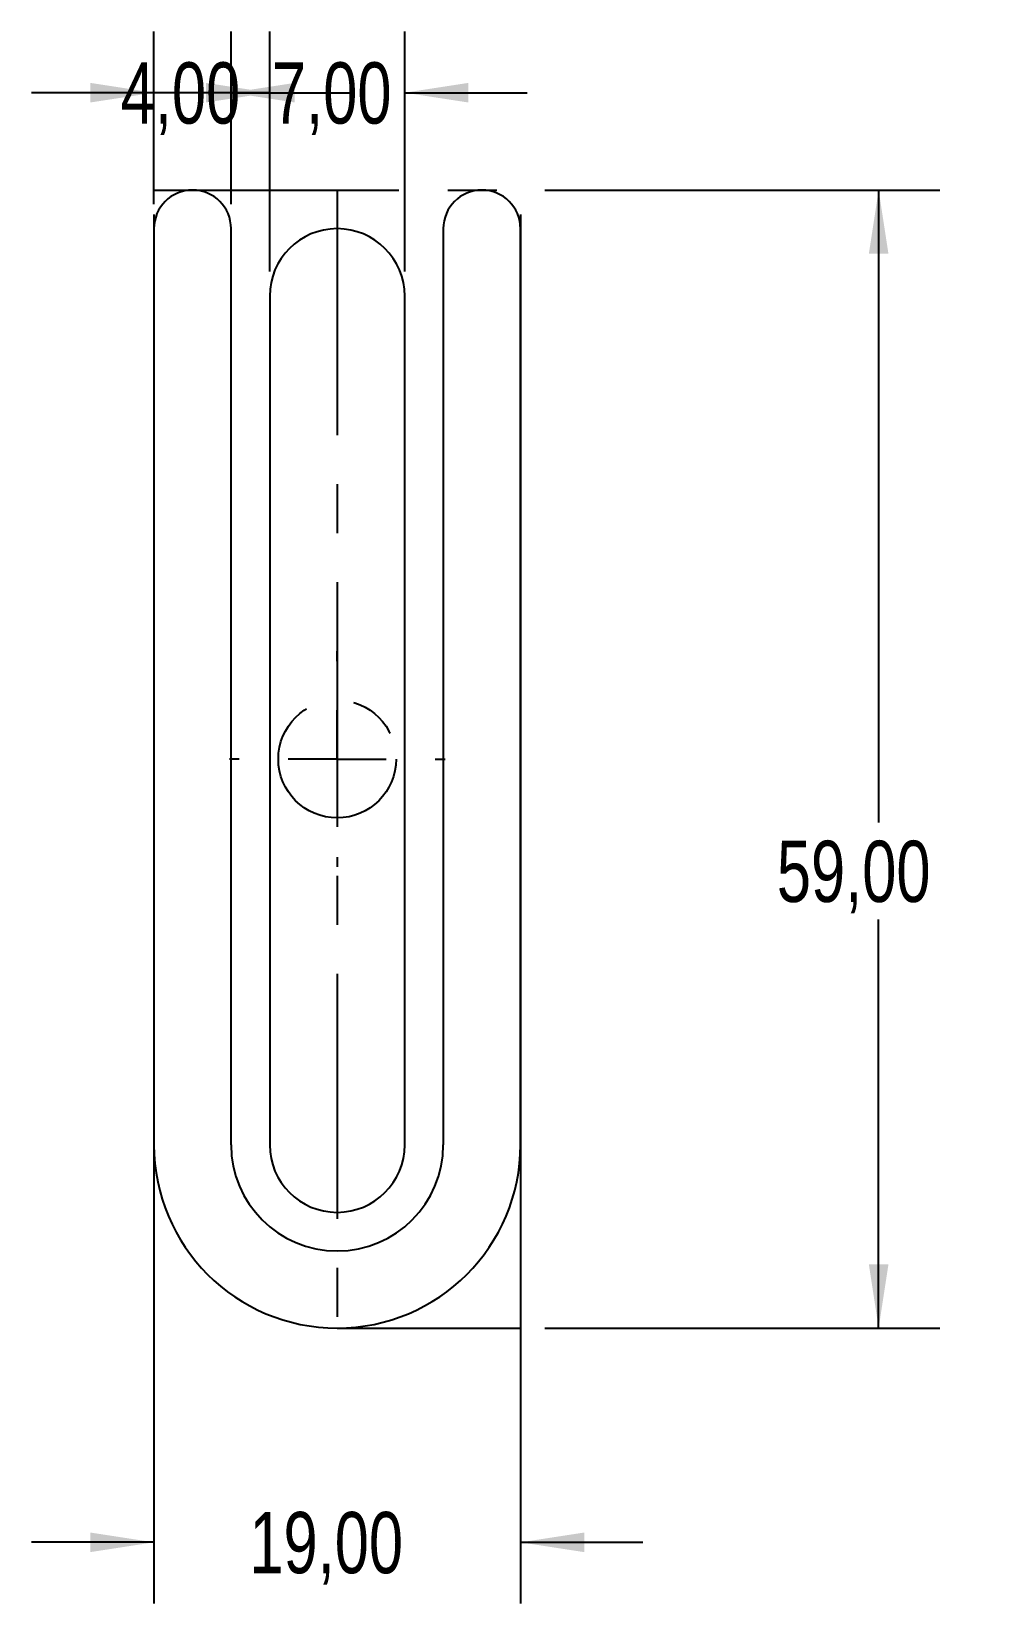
# Model space of a CAD drawing. Header units: millimetres. Extents: x 85.8 to 135.3, y 132.1 to 213.6.
import ezdxf

# ---------------------------------------------------------------- set-up
doc = ezdxf.new("R2010")
doc.units = ezdxf.units.MM
doc.linetypes.add('CENTERX2', pattern=[20.32, 12.7, -2.54, 2.54, -2.54])
doc.layers.add('DIMENSIONS', color=150, linetype='Continuous')
doc.layers.add('TOP_LAYER', color=1, linetype='Continuous')
doc.styles.add('SLDTEXTSTYLE0', font='TXT', dxfattribs={"width": 0.75})
doc.dimstyles.new('SLDDIMSTYLE0', dxfattribs={"dimtxt": 3.175, "dimasz": 3.302, "dimexe": 0, "dimexo": 0.0625, "dimgap": 0.79375, "dimtad": 0, "dimtih": 1, "dimtoh": 1, "dimrnd": 1e-09, "dimzin": 12, "dimdsep": 46, "dimtxsty": 'SLDTEXTSTYLE0', "dimsah": 1, "dimcen": 0.09, "dimadec": 0, "dimazin": 3, "dimtfac": 1, "dimtofl": 0, "dimtmove": 0, "dimatfit": 3, "dimfxl": 1, "dimfrac": 2, "dimtolj": 1, "dimtzin": 12, "dimarcsym": 0})
doc.dimstyles.new('SLDDIMSTYLE1', dxfattribs={"dimtxt": 3.175, "dimasz": 3.302, "dimexe": 0, "dimexo": 0.0625, "dimgap": 0.79375, "dimtad": 0, "dimtih": 1, "dimtoh": 1, "dimrnd": 1e-09, "dimzin": 12, "dimdsep": 46, "dimtxsty": 'SLDTEXTSTYLE0', "dimsah": 1, "dimcen": 0.09, "dimadec": 0, "dimazin": 3, "dimtfac": 1, "dimtmove": 0, "dimatfit": 0, "dimfxl": 1, "dimfrac": 2, "dimtolj": 1, "dimtzin": 12, "dimarcsym": 0})

# ---------------------------------------------------------------- blocks, each defined once
blk = doc.blocks.new('_D')
at = {"layer": 'DIMENSIONS'}
for p, q in [((112.448, 205.385), (132.92, 205.385)), ((129.745, 205.385), (129.745, 172.6)), ((129.745, 146.385), (129.745, 167.56)), ((112.448, 146.385), (132.92, 146.385))]:
    blk.add_line(p, q, dxfattribs=at)
for points in [[(129.745, 205.385), (129.237, 202.083), (130.253, 202.083)], [(129.745, 146.385), (130.253, 149.687), (129.237, 149.687)]]:
    blk.add_solid(points, dxfattribs=at)
at = {"layer": 'DIMENSIONS', "insert": (124.467, 171.652), "char_height": 3.175, "attachment_point": 1, "style": 'SLDTEXTSTYLE0'}
blk.add_mtext('59,00', dxfattribs=at)
blk = doc.blocks.new('_D_1')
at = {"layer": 'DIMENSIONS'}
for p, q in [((92.178, 204.115), (92.178, 132.102)), ((111.178, 204.115), (111.178, 132.102)), ((92.178, 135.277), (85.828, 135.277)), ((111.178, 135.277), (117.528, 135.277))]:
    blk.add_line(p, q, dxfattribs=at)
for points in [[(92.178, 135.277), (88.876, 135.785), (88.876, 134.769)], [(111.178, 135.277), (114.48, 134.769), (114.48, 135.785)]]:
    blk.add_solid(points, dxfattribs=at)
at = {"layer": 'DIMENSIONS', "insert": (97.123, 136.85), "char_height": 3.175, "attachment_point": 1, "style": 'SLDTEXTSTYLE0'}
blk.add_mtext('19,00', dxfattribs=at)
blk = doc.blocks.new('_D_2')
at = {"layer": 'DIMENSIONS'}
for p, q in [((92.178, 204.655), (92.178, 213.609)), ((96.178, 204.655), (96.178, 213.609)), ((92.178, 210.434), (85.828, 210.434)), ((96.178, 210.434), (102.528, 210.434))]:
    blk.add_line(p, q, dxfattribs=at)
for points in [[(92.178, 210.434), (88.876, 210.942), (88.876, 209.926)], [(96.178, 210.434), (99.48, 209.926), (99.48, 210.942)]]:
    blk.add_solid(points, dxfattribs=at)
at = {"layer": 'DIMENSIONS', "insert": (90.453, 212.007), "char_height": 3.175, "attachment_point": 1, "style": 'SLDTEXTSTYLE0'}
blk.add_mtext('4,00', dxfattribs=at)
blk = doc.blocks.new('_D_3')
at = {"layer": 'DIMENSIONS'}
for p, q in [((98.178, 201.155), (98.178, 213.609)), ((105.178, 201.155), (105.178, 213.609)), ((98.178, 210.434), (91.828, 210.434)), ((105.178, 210.434), (111.528, 210.434))]:
    blk.add_line(p, q, dxfattribs=at)
for points in [[(98.178, 210.434), (94.876, 210.942), (94.876, 209.926)], [(105.178, 210.434), (108.48, 209.926), (108.48, 210.942)]]:
    blk.add_solid(points, dxfattribs=at)
at = {"layer": 'DIMENSIONS', "insert": (98.296, 212.007), "char_height": 3.175, "attachment_point": 1, "style": 'SLDTEXTSTYLE0'}
blk.add_mtext('7,00', dxfattribs=at)
blk = doc.blocks.new('SW_CENTERMARKSYMBOL_0')
at = {"layer": 'DIMENSIONS', "color": 0}
for p, q in [((0, 5.08), (0, 5.592)), ((0, 0), (0, 2.54)), ((-5.08, 0), (-5.592, 0)), ((0, 0), (-2.54, 0)), ((0, 0), (0, -2.54)), ((0, 0), (2.54, 0)), ((5.08, 0), (5.592, 0)), ((0, -5.08), (0, -5.592))]:
    blk.add_line(p, q, dxfattribs=at)

msp = doc.modelspace()

# ---------------------------------------------------------------- linework, layer by layer
at = {"layer": 'DIMENSIONS', "linetype": 'CENTERX2'}
for p, q in [((92.178, 205.385), (111.178, 205.385)), ((101.678, 205.385), (101.678, 146.385))]:
    msp.add_line(p, q, dxfattribs=at)
at = {"layer": 'DIMENSIONS'}
msp.add_line((101.678, 146.385), (111.178, 146.385), dxfattribs=at)
at = {"layer": 'DIMENSIONS', "linetype": 'CENTERX2'}
msp.add_circle((101.678, 175.885), 3.052, dxfattribs=at)
at = {"layer": 'TOP_LAYER', "linetype": 'Continuous', "lineweight": 25}
for p, q in [((92.178, 203.385), (92.178, 155.885)), ((96.178, 155.885), (96.178, 203.385)), ((107.178, 203.385), (107.178, 155.885)), ((111.178, 155.885), (111.178, 203.385)), ((98.178, 199.885), (98.178, 155.885)), ((105.178, 155.885), (105.178, 199.885))]:
    msp.add_line(p, q, dxfattribs=at)
for centre, radius, start, end in [((94.178, 203.385), 2, 0, 180), ((109.178, 203.385), 2, 0, 180), ((101.678, 199.885), 3.5, 0, 180), ((101.678, 155.885), 9.5, 180, 0), ((101.678, 155.885), 5.5, 180, 0), ((101.678, 155.885), 3.5, 180, 0)]:
    msp.add_arc(centre, radius, start, end, dxfattribs=at)

# ---------------------------------------------------------------- block references
at = {"layer": 'DIMENSIONS'}
msp.add_blockref('SW_CENTERMARKSYMBOL_0', (101.678, 175.885), dxfattribs=at)

# ---------------------------------------------------------------- dimensions: what is measured, and where the dimension line sits
for base, p1, p2, picture, middle in [((96.178, 210.434), (92.178, 203.385), (96.178, 203.385), '_D_2', (94.559, 210.434)), ((105.178, 210.434), (98.178, 199.885), (105.178, 199.885), '_D_3', (102.402, 210.434)), ((111.178, 135.277), (92.178, 205.385), (111.178, 205.385), '_D_1', (102.402, 135.277))]:
    dim = msp.add_linear_dim(base=base, p1=p1, p2=p2, dimstyle='SLDDIMSTYLE1', dxfattribs=at)
    dim.commit()
    dim.dimension.update_dxf_attribs({"geometry": picture, "text_midpoint": middle, "dimtype": 160})
dim = msp.add_linear_dim(base=(129.745, 146.385), p1=(111.178, 205.385), p2=(111.178, 146.385), angle=90, dimstyle='SLDDIMSTYLE0', dxfattribs=at)
dim.commit()
dim.dimension.update_dxf_attribs({"geometry": '_D', "text_midpoint": (129.745, 170.08), "dimtype": 160})

doc.saveas('drawing.dxf')
